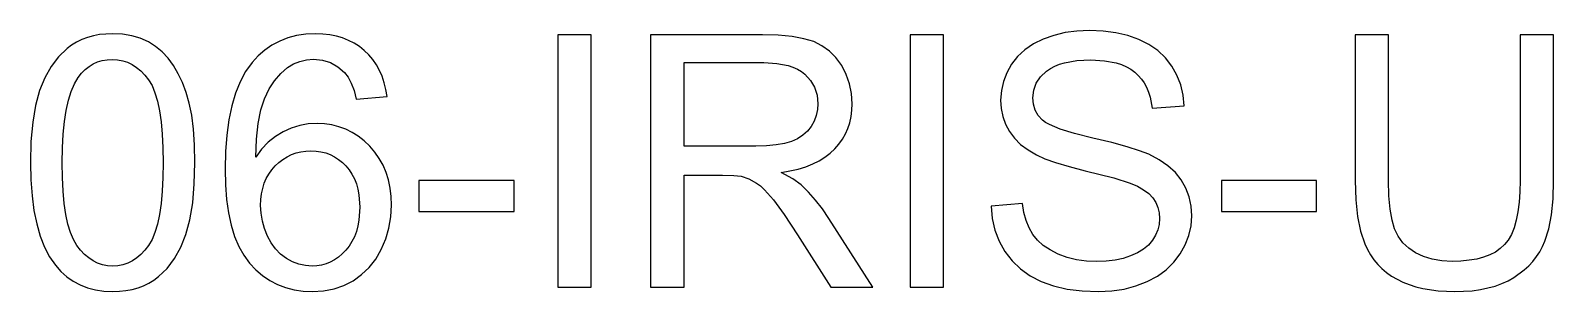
# Model space of a CAD drawing. Header units: millimetres. Extents: x -6.4 to 6.4, y -1.1 to 1.1.
import ezdxf

# ---------------------------------------------------------------- set-up
doc = ezdxf.new("R2010")
doc.units = ezdxf.units.MM
doc.layers.add('LASER_MARK', color=7, linetype='Continuous')

msp = doc.modelspace()

# ---------------------------------------------------------------- linework, layer by layer
at = {"layer": 'LASER_MARK'}
for points in [[(-6.347, 0.593), (-6.381, 0.469), (-6.405, 0.326), (-6.42, 0.165), (-6.424, -0.015), (-6.421, -0.159), (-6.411, -0.293), (-6.395, -0.417), (-6.372, -0.53), (-6.342, -0.633), (-6.306, -0.726), (-6.263, -0.808), (-6.214, -0.879), (-6.168, -0.931), (-6.118, -0.976), (-6.064, -1.014), (-6.005, -1.045), (-5.943, -1.069), (-5.876, -1.086), (-5.806, -1.097), (-5.731, -1.1), (-5.674, -1.098), (-5.619, -1.092), (-5.567, -1.082), (-5.517, -1.069), (-5.47, -1.051), (-5.426, -1.029), (-5.384, -1.004), (-5.344, -0.974), (-5.272, -0.905), (-5.21, -0.823), (-5.157, -0.727), (-5.114, -0.619), (-5.08, -0.495), (-5.056, -0.353), (-5.042, -0.193), (-5.037, -0.015), (-5.04, 0.136), (-5.049, 0.269), (-5.064, 0.387), (-5.085, 0.488), (-5.111, 0.578), (-5.142, 0.661), (-5.177, 0.736), (-5.217, 0.805), (-5.262, 0.866), (-5.312, 0.919), (-5.369, 0.965), (-5.43, 1.003), (-5.498, 1.034), (-5.57, 1.055), (-5.648, 1.068), (-5.731, 1.072), (-5.788, 1.07), (-5.842, 1.065), (-5.894, 1.055), (-5.943, 1.041), (-5.99, 1.024), (-6.035, 1.002), (-6.077, 0.977), (-6.116, 0.948), (-6.188, 0.879), (-6.25, 0.797), (-6.303, 0.701)], [(-3.676, 0.522), (-3.416, 0.543), (-3.426, 0.603), (-3.44, 0.66), (-3.458, 0.714), (-3.48, 0.764), (-3.506, 0.811), (-3.536, 0.855), (-3.57, 0.895), (-3.608, 0.932), (-3.65, 0.965), (-3.694, 0.993), (-3.741, 1.017), (-3.791, 1.037), (-3.844, 1.053), (-3.9, 1.064), (-3.958, 1.07), (-4.02, 1.072), (-4.102, 1.069), (-4.18, 1.057), (-4.253, 1.038), (-4.322, 1.011), (-4.387, 0.977), (-4.447, 0.935), (-4.503, 0.886), (-4.555, 0.829), (-4.609, 0.753), (-4.655, 0.668), (-4.694, 0.571), (-4.726, 0.464), (-4.751, 0.347), (-4.769, 0.219), (-4.78, 0.081), (-4.783, -0.068), (-4.78, -0.201), (-4.77, -0.324), (-4.754, -0.438), (-4.732, -0.542), (-4.703, -0.636), (-4.667, -0.72), (-4.625, -0.795), (-4.577, -0.86), (-4.524, -0.916), (-4.466, -0.965), (-4.406, -1.006), (-4.341, -1.04), (-4.272, -1.066), (-4.2, -1.085), (-4.124, -1.096), (-4.044, -1.1), (-3.951, -1.094), (-3.863, -1.077), (-3.78, -1.049), (-3.702, -1.009), (-3.631, -0.958), (-3.567, -0.897), (-3.512, -0.826), (-3.465, -0.745), (-3.427, -0.657), (-3.4, -0.566), (-3.384, -0.471), (-3.378, -0.373), (-3.381, -0.299), (-3.39, -0.228), (-3.404, -0.16), (-3.424, -0.096), (-3.45, -0.036), (-3.482, 0.021), (-3.519, 0.074), (-3.562, 0.124), (-3.609, 0.169), (-3.659, 0.208), (-3.711, 0.241), (-3.765, 0.268), (-3.822, 0.289), (-3.881, 0.304), (-3.943, 0.313), (-4.007, 0.316), (-4.081, 0.312), (-4.153, 0.299), (-4.224, 0.277), (-4.293, 0.247), (-4.358, 0.207), (-4.419, 0.159), (-4.474, 0.101), (-4.523, 0.033), (-4.518, 0.184), (-4.503, 0.316), (-4.481, 0.43), (-4.449, 0.525), (-4.411, 0.607), (-4.365, 0.677), (-4.313, 0.738), (-4.255, 0.788), (-4.206, 0.818), (-4.153, 0.84), (-4.096, 0.853), (-4.036, 0.858), (-3.961, 0.851), (-3.893, 0.83), (-3.831, 0.795), (-3.775, 0.746), (-3.744, 0.706), (-3.718, 0.655), (-3.695, 0.594)], [(-1.975, -1.064), (-1.694, -1.064), (-1.694, 1.064), (-1.975, 1.064)], [(-1.193, -1.064), (-0.911, -1.064), (-0.911, -0.119), (-0.585, -0.119), (-0.491, -0.122), (-0.428, -0.129), (-0.363, -0.151), (-0.3, -0.186), (-0.267, -0.21), (-0.232, -0.242), (-0.157, -0.328), (-0.066, -0.452), (0.046, -0.621), (0.328, -1.064), (0.682, -1.064), (0.312, -0.485), (0.256, -0.403), (0.198, -0.329), (0.139, -0.262), (0.078, -0.202), (0.007, -0.149), (-0.091, -0.096), (-0.017, -0.083), (0.052, -0.068), (0.116, -0.048), (0.175, -0.025), (0.229, 0.001), (0.278, 0.031), (0.322, 0.065), (0.361, 0.102), (0.396, 0.142), (0.425, 0.184), (0.451, 0.228), (0.471, 0.275), (0.487, 0.323), (0.499, 0.374), (0.506, 0.428), (0.508, 0.483), (0.502, 0.569), (0.486, 0.651), (0.458, 0.729), (0.419, 0.804), (0.371, 0.871), (0.316, 0.927), (0.253, 0.972), (0.183, 1.006), (0.1, 1.031), (0.001, 1.049), (-0.116, 1.06), (-0.25, 1.064), (-1.193, 1.064)], [(0.997, -1.064), (1.278, -1.064), (1.278, 1.064), (0.997, 1.064)], [(1.945, -0.357), (1.679, -0.38), (1.689, -0.484), (1.711, -0.582), (1.747, -0.675), (1.796, -0.763), (1.857, -0.842), (1.928, -0.91), (2.01, -0.968), (2.102, -1.016), (2.205, -1.053), (2.321, -1.079), (2.447, -1.095), (2.586, -1.1), (2.697, -1.095), (2.802, -1.079), (2.902, -1.053), (2.996, -1.017), (3.082, -0.971), (3.157, -0.916), (3.221, -0.854), (3.275, -0.783), (3.318, -0.707), (3.348, -0.628), (3.366, -0.547), (3.373, -0.463), (3.367, -0.38), (3.35, -0.302), (3.323, -0.229), (3.284, -0.16), (3.234, -0.098), (3.171, -0.04), (3.097, 0.011), (3.01, 0.057), (2.932, 0.087), (2.828, 0.12), (2.697, 0.155), (2.539, 0.192), (2.384, 0.231), (2.261, 0.269), (2.171, 0.307), (2.139, 0.325), (2.114, 0.344), (2.078, 0.383), (2.052, 0.428), (2.037, 0.478), (2.032, 0.533), (2.039, 0.596), (2.061, 0.655), (2.097, 0.709), (2.148, 0.758), (2.18, 0.78), (2.216, 0.799), (2.256, 0.815), (2.3, 0.828), (2.402, 0.846), (2.521, 0.852), (2.636, 0.845), (2.736, 0.826), (2.781, 0.812), (2.821, 0.794), (2.858, 0.773), (2.891, 0.749), (2.921, 0.722), (2.948, 0.691), (2.971, 0.658), (2.991, 0.621), (3.008, 0.581), (3.021, 0.539), (3.039, 0.444), (3.309, 0.464), (3.299, 0.556), (3.279, 0.642), (3.247, 0.723), (3.204, 0.8), (3.15, 0.869), (3.086, 0.93), (3.011, 0.981), (2.926, 1.024), (2.832, 1.057), (2.732, 1.081), (2.624, 1.095), (2.509, 1.1), (2.404, 1.095), (2.304, 1.082), (2.209, 1.059), (2.119, 1.027), (2.036, 0.987), (1.964, 0.938), (1.903, 0.881), (1.852, 0.815), (1.812, 0.744), (1.783, 0.67), (1.766, 0.593), (1.76, 0.514), (1.765, 0.442), (1.779, 0.374), (1.802, 0.31), (1.835, 0.249), (1.877, 0.192), (1.929, 0.14), (1.991, 0.093), (2.062, 0.051), (2.132, 0.019), (2.224, -0.014), (2.337, -0.047), (2.473, -0.082), (2.714, -0.143), (2.852, -0.186), (2.914, -0.213), (2.966, -0.243), (3.009, -0.275), (3.043, -0.311), (3.069, -0.35), (3.087, -0.392), (3.098, -0.438), (3.101, -0.486), (3.097, -0.535), (3.086, -0.581), (3.067, -0.626), (3.041, -0.668), (3.007, -0.708), (2.965, -0.743), (2.915, -0.773), (2.857, -0.8), (2.793, -0.821), (2.725, -0.836), (2.651, -0.845), (2.573, -0.847), (2.485, -0.844), (2.401, -0.832), (2.321, -0.812), (2.246, -0.784), (2.179, -0.75), (2.12, -0.711), (2.072, -0.668), (2.032, -0.619), (2.001, -0.564), (1.976, -0.502), (1.957, -0.433)], [(6.143, 1.064), (6.143, -0.164), (6.141, -0.26), (6.135, -0.348), (6.124, -0.428), (6.11, -0.5), (6.091, -0.563), (6.069, -0.619), (6.042, -0.666), (6.011, -0.705), (5.975, -0.738), (5.934, -0.767), (5.887, -0.791), (5.834, -0.811), (5.776, -0.826), (5.712, -0.837), (5.643, -0.844), (5.568, -0.846), (5.481, -0.842), (5.401, -0.828), (5.328, -0.806), (5.261, -0.775), (5.203, -0.736), (5.154, -0.689), (5.115, -0.634), (5.084, -0.572), (5.062, -0.498), (5.046, -0.405), (5.036, -0.293), (5.033, -0.164), (5.033, 1.064), (4.751, 1.064), (4.751, -0.165), (4.756, -0.326), (4.772, -0.468), (4.797, -0.592), (4.832, -0.699), (4.854, -0.746), (4.88, -0.791), (4.909, -0.832), (4.941, -0.871), (4.977, -0.907), (5.016, -0.94), (5.058, -0.97), (5.104, -0.997), (5.153, -1.021), (5.206, -1.042), (5.262, -1.06), (5.321, -1.074), (5.45, -1.094), (5.593, -1.1), (5.739, -1.093), (5.807, -1.083), (5.871, -1.07), (5.931, -1.054), (5.988, -1.033), (6.041, -1.009), (6.09, -0.982), (6.177, -0.918), (6.216, -0.883), (6.25, -0.846), (6.281, -0.806), (6.308, -0.765), (6.332, -0.721), (6.352, -0.675), (6.384, -0.572), (6.406, -0.453), (6.42, -0.318), (6.424, -0.165), (6.424, 1.064)], [(-6.033, -0.712), (-6.062, -0.663), (-6.087, -0.603), (-6.108, -0.532), (-6.125, -0.451), (-6.139, -0.358), (-6.148, -0.255), (-6.154, -0.14), (-6.156, -0.015), (-6.154, 0.111), (-6.148, 0.227), (-6.137, 0.332), (-6.122, 0.427), (-6.103, 0.512), (-6.08, 0.586), (-6.053, 0.65), (-6.021, 0.704), (-5.993, 0.74), (-5.963, 0.77), (-5.93, 0.797), (-5.895, 0.818), (-5.858, 0.835), (-5.819, 0.847), (-5.777, 0.854), (-5.734, 0.856), (-5.689, 0.854), (-5.646, 0.845), (-5.605, 0.832), (-5.566, 0.813), (-5.529, 0.789), (-5.493, 0.759), (-5.46, 0.724), (-5.428, 0.684), (-5.399, 0.635), (-5.375, 0.575), (-5.353, 0.504), (-5.336, 0.423), (-5.323, 0.33), (-5.313, 0.226), (-5.307, 0.111), (-5.306, -0.015), (-5.307, -0.14), (-5.313, -0.254), (-5.323, -0.357), (-5.336, -0.45), (-5.353, -0.531), (-5.375, -0.602), (-5.399, -0.662), (-5.428, -0.711), (-5.46, -0.752), (-5.493, -0.787), (-5.528, -0.817), (-5.565, -0.842), (-5.604, -0.861), (-5.644, -0.874), (-5.687, -0.883), (-5.731, -0.885), (-5.775, -0.883), (-5.817, -0.874), (-5.858, -0.861), (-5.896, -0.842), (-5.933, -0.817), (-5.968, -0.788), (-6.002, -0.752)], [(-0.911, 0.125), (-0.911, 0.829), (-0.238, 0.829), (-0.128, 0.823), (-0.033, 0.804), (0.008, 0.791), (0.045, 0.774), (0.079, 0.754), (0.108, 0.731), (0.156, 0.679), (0.19, 0.621), (0.211, 0.555), (0.218, 0.483), (0.214, 0.433), (0.204, 0.384), (0.186, 0.337), (0.161, 0.292), (0.13, 0.252), (0.091, 0.217), (0.047, 0.188), (-0.004, 0.165), (-0.064, 0.147), (-0.134, 0.135), (-0.215, 0.127), (-0.306, 0.125)], [(-4.425, -0.633), (-4.45, -0.57), (-4.468, -0.506), (-4.479, -0.441), (-4.483, -0.374), (-4.481, -0.324), (-4.475, -0.276), (-4.465, -0.231), (-4.452, -0.188), (-4.435, -0.148), (-4.413, -0.11), (-4.388, -0.074), (-4.359, -0.041), (-4.328, -0.012), (-4.294, 0.014), (-4.259, 0.036), (-4.223, 0.054), (-4.184, 0.068), (-4.144, 0.078), (-4.102, 0.084), (-4.059, 0.086), (-4.015, 0.084), (-3.974, 0.078), (-3.934, 0.068), (-3.896, 0.054), (-3.86, 0.036), (-3.826, 0.014), (-3.793, -0.012), (-3.763, -0.041), (-3.735, -0.075), (-3.712, -0.111), (-3.691, -0.15), (-3.675, -0.192), (-3.662, -0.237), (-3.653, -0.284), (-3.645, -0.389), (-3.653, -0.498), (-3.662, -0.547), (-3.675, -0.594), (-3.692, -0.638), (-3.712, -0.679), (-3.736, -0.717), (-3.764, -0.752), (-3.795, -0.783), (-3.827, -0.81), (-3.86, -0.833), (-3.895, -0.852), (-3.931, -0.866), (-3.969, -0.877), (-4.008, -0.883), (-4.049, -0.885), (-4.105, -0.881), (-4.159, -0.869), (-4.213, -0.849), (-4.265, -0.821), (-4.314, -0.785), (-4.357, -0.741), (-4.394, -0.691)], [(-3.148, -0.425), (-2.345, -0.425), (-2.345, -0.163), (-3.148, -0.163)], [(3.622, -0.425), (4.425, -0.425), (4.425, -0.163), (3.622, -0.163)]]:
    msp.add_lwpolyline(points, close=True, dxfattribs=at)

doc.saveas('drawing.dxf')
